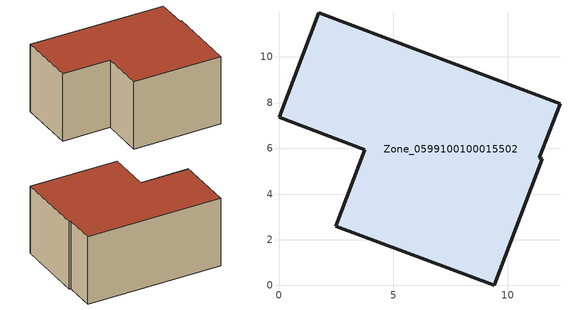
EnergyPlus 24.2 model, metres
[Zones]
Zone_0599100100015502
 floor ground (C_G): 11.39,5.59 11.51,5.54 9.4,0 2.49,2.59 3.75,5.94 0,7.36 1.73,11.94 12.29,7.95 z0
 wall outside (C_F): 12.29,7.95 1.73,11.94 0,7.36 3.75,5.94 2.49,2.59 9.4,0 11.51,5.54 11.39,5.59 12.29,7.95 z0:5.78
 roof outside (C_R): 11.39,5.59 12.29,7.95 1.73,11.94 0,7.36 3.75,5.94 2.49,2.59 9.4,0 11.51,5.54 z5.78
[BUILDING]
Pand.0599100100015502: North Axis=0; Terrain=City; Loads Convergence Tolerance Value=0.04; Temperature Convergence Tolerance Value=0.4; Solar Distribution=FullExterior; Maximum Number of Warmup Days=25; Minimum Number of Warmup Days=1
[Site:Location]
Rotterdam.The.Hague.AP_ZH_NLD Design_Conditions: Latitude=51.96; Longitude=4.45; Time Zone=1; Elevation=-4.5
[SITE:GROUNDTEMPERATURE:BUILDINGSURFACE]
18, 18, 18, 18, 18, 18, 18, 18, 18, 18, 18, 18
[MATERIAL] Thermal Absorptance=0.9; Solar Absorptance=0.7; Visible Absorptance=0.7
Name | Roughness | Thickness | Conductivity | Density | Specific Heat
G.D.2015-2018 | MediumSmooth | 0.15 | 0.0428571 | 540 | 1210
F.D.2015-2018 | Rough | 0.3 | 0.0666667 | 1920 | 840
R.D.2015-2018 | MediumRough | 0.2 | 0.0333333 | 1500 | 1000
[CONSTRUCTION]
C_G: G.D.2015-2018
C_F: F.D.2015-2018
C_R: R.D.2015-2018
[ZONE]
Zone_0599100100015502: Type=1; Multiplier=1; Ceiling Height=Autocalculate; Volume=Autocalculate; Floor Area=autocalculate; Part of Total Floor Area=Yes
[ZONEINFILTRATION:DESIGNFLOWRATE]
Infil_Zone_0599100100015502: Zone or ZoneList or Space or SpaceList=Zone_0599100100015502; Schedule=AlwaysOn; Design Flow Rate Calculation Method=Flow/Area; Flow Rate per Floor Area=0.0021; Constant Term Coefficient=1; Temperature Term Coefficient=0; Velocity Term Coefficient=0; Velocity Squared Term Coefficient=0
[HVACTEMPLATE:ZONE:IDEALLOADSAIRSYSTEM]
Zone_0599100100015502: Maximum Heating Supply Air Temperature=50; Minimum Cooling Supply Air Temperature=13; Maximum Heating Supply Air Humidity Ratio=0.0156; Minimum Cooling Supply Air Humidity Ratio=0.0077; Heating Limit=NoLimit; Cooling Limit=NoLimit; Dehumidification Control Type=ConstantSensibleHeatRatio; Cooling Sensible Heat Ratio=0.7; Dehumidification Setpoint=60; Humidification Control Type=None; Humidification Setpoint=30; Outdoor Air Method=None; Outdoor Air Flow Rate per Person=0.00944; Outdoor Air Flow Rate per Zone Floor Area=0; Outdoor Air Flow Rate per Zone=0; Demand Controlled Ventilation Type=None; Outdoor Air Economizer Type=NoEconomizer; Heat Recovery Type=None; Sensible Heat Recovery Effectiveness=0.7; Latent Heat Recovery Effectiveness=0.65
[ZONECONTROL:THERMOSTAT]
ThermostatControl_Zone_0599100100015502: Zone or ZoneList=Zone_0599100100015502; Control Type Schedule=DualSetpointControlType; Control 1=Thermostat_Zone_0599100100015502; Temperature Difference Between Cutout And Setpoint=0
[THERMOSTATSETPOINT:DUALSETPOINT]
Thermostat_Zone_0599100100015502: Heating Setpoint Temperature Schedule=HeatingSetpoint_Zone_0599100100015502; Cooling Setpoint Temperature Schedule=CoolingSetpoint_Zone_0599100100015502
[SCHEDULE:COMPACT]
HeatingSetpoint_Zone_0599100100015502: Through: 12/31, For: AllDays, Until: 24:00, 21
CoolingSetpoint_Zone_0599100100015502: Through: 12/31, For: AllDays, Until: 24:00, 24
DualSetpointControlType: Through: 12/31, For: AllDays, Until: 24:00, 4
AlwaysOn: Through: 12/31, For: AllDays, Until: 24:00, 1
